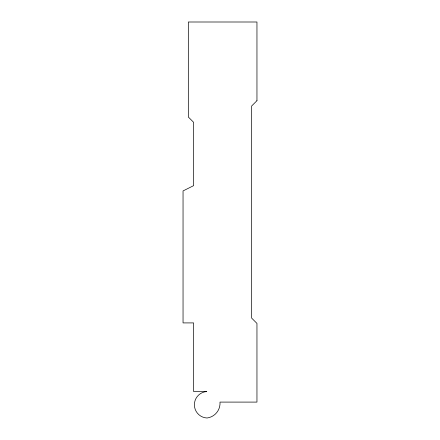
<?xml version="1.0" encoding="UTF-8"?>
<svg xmlns="http://www.w3.org/2000/svg" width="440" height="440" viewBox="0 0 440 440"><rect width="100%" height="100%" fill="white"/><g stroke="black" fill="none" stroke-linecap="round" stroke-linejoin="round"><path stroke-width="0.66" d="M256.954 100.689L251.674 105.963L251.674 318.131L256.954 323.411L256.954 402.094L220 402.094A14.911 14.911 0 0 1 207.059 418A13.25 13.25 0 0 1 194.381 404.888A13.25 13.25 0 0 1 206.8 391.54L193.606 391.54L193.606 322.911L183.046 322.911L183.046 190.933L193.606 185.653L193.606 122.304L188.326 117.024L188.326 22L256.954 22L256.954 100.689"/></g></svg>
